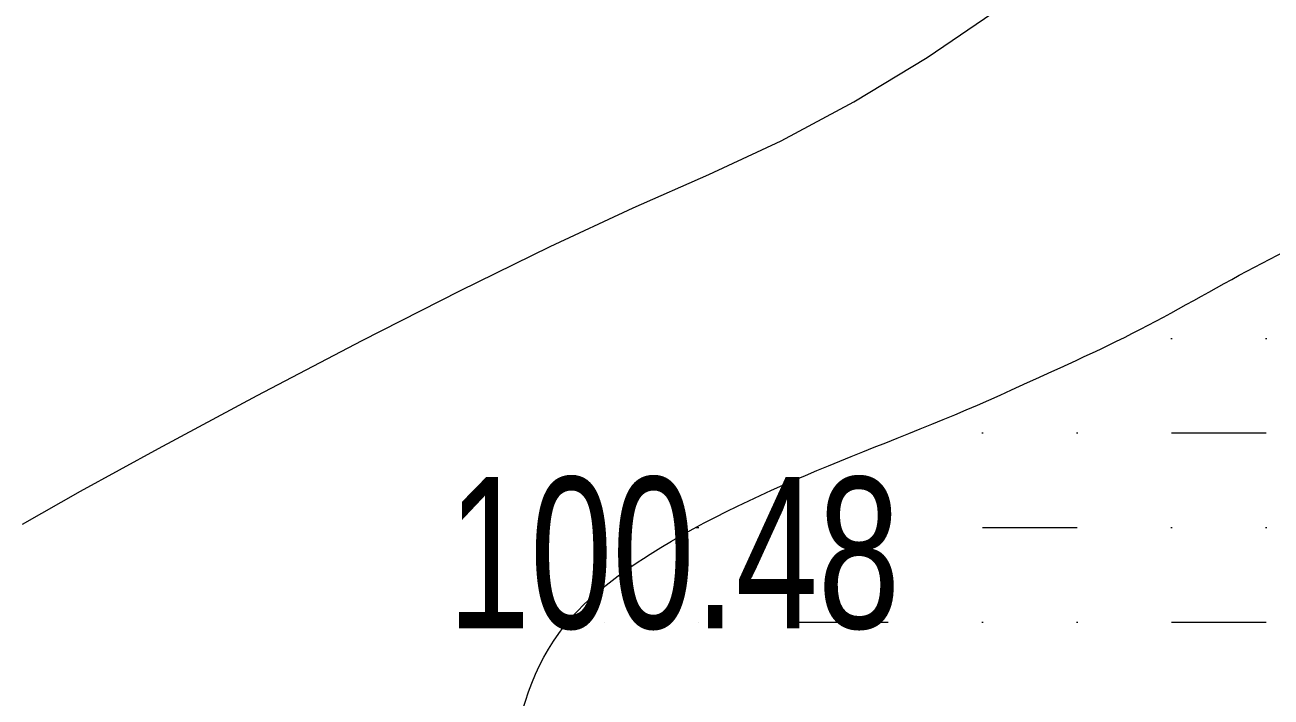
# Model space of a CAD drawing. Header units: metres. Extents: x 431006 to 434411, y 2469261 to 2473208.
# Drawn here: x 431474.68 to 431507.63, y 2472490.52 to 2472508.29 of the extents above; entities that cross this region are included whole.
import ezdxf

# ---------------------------------------------------------------- set-up
doc = ezdxf.new("R2010")
doc.units = ezdxf.units.M
doc.header["$MEASUREMENT"] = 0
doc.linetypes.add('ACAD_ISO02W100', pattern=[15, 12, -3])
for name, color, linetype, lineweight in [('CAO DO', 8, 'Continuous', 18), ('mat nuoc-ks', 8, 'DUONG_MEP_NUOC', 18), ('MH_DongMuc_Con', 8, 'Continuous', 18)]:
    doc.layers.add(name, color=color, linetype=linetype, lineweight=lineweight)
doc.styles.get("Standard").update_dxf_attribs({"font": 'arial.ttf'})
doc.linetypes.add('DUONG_MEP_NUOC', pattern='A,0.2,[130,ltypeshp.shx,S=0.15,R=0,X=0,Y=0.15],0.05,[130,ltypeshp.shx,S=0.15,R=0,X=0,Y=0.15],1', length=1.25)

msp = doc.modelspace()

# ---------------------------------------------------------------- hatches: boundary and pattern name
at = {"layer": 'mat nuoc-ks', "linetype": 'ACAD_ISO02W100'}
h = msp.add_hatch(dxfattribs=at)
h.set_pattern_fill('MUDST', color=9, scale=10, style=0)
edge = h.paths.add_edge_path()
edge.add_spline(control_points=[(431580.806, 2472490.411), (431583.516, 2472488.836), (431587.375, 2472485.672), (431591.668, 2472481.542), (431595.987, 2472480.511), (431599.165, 2472483.615), (431602.944, 2472488.379), (431605.276, 2472493.76), (431607.754, 2472498.98), (431605.124, 2472502.568), (431600.657, 2472504.703), (431595.248, 2472505.88), (431590.833, 2472506.798), (431587.062, 2472507.183), (431584.7, 2472504.349), (431579.666, 2472505.474), (431576.952, 2472501.124), (431574.799, 2472497.763), (431575.848, 2472494.222), (431578.518, 2472492.498), (431580.122, 2472490.808), (431580.806, 2472490.411)], knot_values=[0, 0, 0, 0, 9.402283, 14.85126, 17.822855, 21.495174, 26.98438, 36.377688, 39.434588, 43.094371, 47.991035, 54.357327, 59.449188, 61.867568, 65.045668, 69.172736, 75.071527, 78.446929, 80.706416, 85.262679, 87.634714, 87.634714, 87.634714, 87.634714], degree=3, periodic=0)
edge = h.paths.add_edge_path()
edge.add_spline(control_points=[(431517.566, 2472407.87), (431520.495, 2472405.075), (431524.241, 2472400.414), (431529.419, 2472394.863), (431534.619, 2472394.234), (431538.864, 2472399.698), (431542.835, 2472406.155), (431548.881, 2472413.409), (431552.256, 2472418.331), (431555.233, 2472422.017), (431554.031, 2472426.645), (431550.329, 2472433.141), (431545.979, 2472439.747), (431543.163, 2472446.872), (431537.786, 2472447.993), (431530.747, 2472445.984), (431522.622, 2472442.235), (431512.961, 2472441.987), (431505.966, 2472439.138), (431501.738, 2472434.224), (431501.587, 2472428.48), (431507.261, 2472422.244), (431511.185, 2472414.592), (431515.945, 2472409.416), (431517.566, 2472407.87)], knot_values=[0, 0, 0, 0, 12.144997, 17.980107, 22.50451, 25.374316, 37.647711, 45.952534, 53.282879, 56.053445, 59.341119, 66.450315, 78.859842, 83.558616, 87.822635, 93.687182, 105.548723, 114.187844, 122.383472, 127.40314, 132.867936, 137.760605, 151.962123, 158.683015, 158.683015, 158.683015, 158.683015], degree=3, periodic=0)
edge = h.paths.add_edge_path()
edge.add_spline(control_points=[(431500.768, 2472498.642), (431497.59, 2472497.177), (431493.191, 2472495.899), (431488.304, 2472492.222), (431487.439, 2472488.968), (431487.389, 2472485.583), (431490.023, 2472482.355), (431494.473, 2472479.142), (431498.325, 2472474.872), (431503.361, 2472473.228), (431507.566, 2472476.489), (431512.35, 2472481.547), (431518.856, 2472485.648), (431524.918, 2472487.989), (431525.537, 2472492.343), (431524.442, 2472496.434), (431520.885, 2472499.992), (431518.412, 2472503.928), (431514.208, 2472503.646), (431509.519, 2472503.521), (431505.246, 2472500.615), (431501.909, 2472499.168), (431500.768, 2472498.642)], knot_values=[0, 0, 0, 0, 10.498717, 13.694595, 17.714714, 20.077037, 23.578359, 29.47534, 36.650366, 41.07344, 43.173017, 51.988885, 61.923324, 67.361615, 68.560942, 74.753192, 79.06884, 83.96411, 87.085819, 90.863148, 98.081066, 101.852282, 101.852282, 101.852282, 101.852282], degree=3, periodic=0)
h.paths.add_polyline_path([(431499.1, 2472484.675), (431507.054, 2472484.675), (431507.054, 2472493.509), (431499.1, 2472493.509)], flags=24)
h.paths.add_polyline_path([(431522.943, 2472420.232), (431530.896, 2472420.232), (431530.896, 2472429.066), (431522.943, 2472429.066)], flags=24)

# ---------------------------------------------------------------- linework, layer by layer
at = {"layer": 'mat nuoc-ks', "color": 9, "lineweight": 0, "start_tangent": (-0.90812, -0.418709), "end_tangent": (-0.90812, -0.418709)}
msp.add_spline([(431500.768, 2472498.642), (431491.21, 2472494.298), (431488.794, 2472492.206), (431487.505, 2472488.398), (431487.613, 2472486.038), (431489.544, 2472483.118), (431494.001, 2472479.256), (431499.585, 2472474.751), (431503.934, 2472473.947), (431505.706, 2472475.073), (431512.257, 2472480.973), (431520.687, 2472486.229), (431525.054, 2472489.47), (431525.269, 2472490.65), (431523.765, 2472496.657), (431521.08, 2472500.036), (431517.59, 2472503.469), (431514.476, 2472503.683), (431510.717, 2472503.308), (431504.181, 2472500.246), (431500.768, 2472498.642)], degree=3, dxfattribs=at)
at = {"layer": 'MH_DongMuc_Con', "color": 9, "lineweight": 0, "elevation": 106}
msp.add_lwpolyline([(431474.608, 2472495.092), (431476.143, 2472495.962), (431478.213, 2472497.095), (431480.819, 2472498.493), (431483.596, 2472499.951), (431486.18, 2472501.265), (431488.569, 2472502.435), (431490.764, 2472503.46), (431492.764, 2472504.341), (431494.675, 2472505.224), (431496.601, 2472506.255), (431498.54, 2472507.434), (431500.494, 2472508.762)], dxfattribs=at)

# ---------------------------------------------------------------- texts
at = {"layer": 'CAO DO', "color": 9, "lineweight": 0, "width": 0.7}
msp.add_text('100.48', height=4, dxfattribs=at).set_placement((431485.862, 2472492.337, 100.48))

doc.saveas('drawing.dxf')
